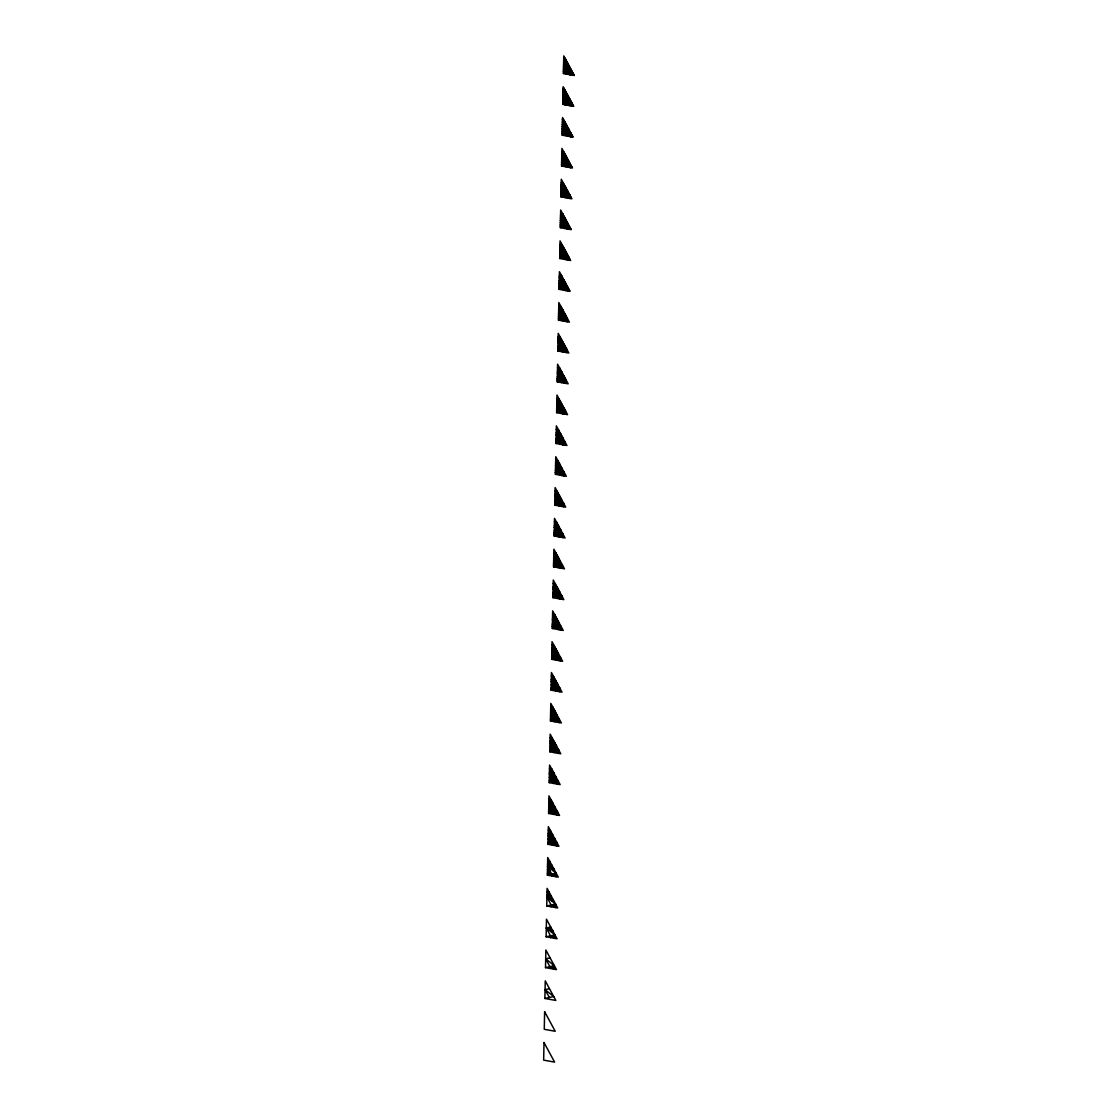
<?xml version="1.0" encoding="UTF-8"?>
<svg xmlns="http://www.w3.org/2000/svg" width="1118" height="1118" viewBox="0 0 1118 1118"><rect width="100%" height="100%" fill="white"/><g stroke="black" fill="none" stroke-linecap="round" stroke-linejoin="round"><path stroke-width="1.5" d="M544.885 998.472L545.249 980.849L555.814 1000.442L544.885 998.472L553.703 996.515L545.067 989.654L549.469 988.689M545.514 967.643L545.864 950.02L556.443 969.599L545.514 967.643L554.318 965.686L554.249 969.208L549.916 966.665L545.682 958.825L550.098 957.846M546.129 936.8L546.478 919.192L557.057 938.771L546.129 936.8L554.933 934.858L554.863 938.379L550.531 935.836L546.297 927.996L550.713 927.018L548.03 929.365L552.823 930.945L551.481 932.119M546.744 905.971L547.093 888.349L557.672 907.942L546.744 905.971L555.562 904.029L555.492 907.55L551.146 904.993L546.926 897.167L551.328 896.189L548.645 898.537L553.438 900.102L552.096 901.276M547.359 875.142L547.708 857.52L558.287 877.113L547.359 875.142L556.177 873.186L556.107 876.722L551.761 874.164L547.54 866.338L551.943 865.36L549.259 867.708L554.053 869.273L552.725 870.447M547.974 844.314L548.337 826.691L558.902 846.284L547.974 844.314L556.792 842.357L556.722 845.879L552.39 843.335L548.155 835.495L552.558 834.531L549.888 836.879L554.682 838.444L553.34 839.618M548.603 813.485L548.952 795.862L559.531 815.441L548.603 813.485L557.407 811.528L557.337 815.05L553.005 812.506L548.77 804.667L553.172 803.688L550.503 806.036L555.297 807.615L553.955 808.789M549.217 782.642L549.567 765.033L560.146 784.612L549.217 782.642L558.022 780.699L557.952 784.221L553.62 781.678L549.385 773.838L553.801 772.859L551.118 775.207L555.912 776.786L554.57 777.96M549.832 751.813L550.182 734.191L560.761 753.784L549.832 751.813L558.651 749.871L558.581 753.392L554.235 750.835L550.014 743.009L554.416 742.031L551.733 744.378L556.526 745.944L555.185 747.117M550.447 720.984L550.797 703.362L561.376 722.955L550.447 720.984L559.266 719.028L559.196 722.563L554.849 720.006L550.629 712.18L555.031 711.202L552.348 713.55L557.141 715.115L555.814 716.289M551.062 690.155L551.426 672.533L561.991 692.126L551.062 690.155L559.88 688.199L559.811 691.721L555.478 689.177L551.244 681.337L555.646 680.373L552.963 682.721L557.77 684.286L556.429 685.46M551.677 659.327L552.04 641.704L562.606 661.283L551.677 659.327L560.495 657.37L560.425 660.892L556.093 658.348L551.859 650.508L556.261 649.53L553.592 651.878L558.385 653.457L557.043 654.631M552.306 628.484L552.655 610.875L563.234 630.454L552.306 628.484L561.11 626.541L561.04 630.063L556.708 627.519L552.474 619.679L556.89 618.701L554.207 621.049L559 622.628L557.658 623.802M552.921 597.655L553.27 580.032L563.849 599.625L552.921 597.655L561.725 595.712L561.655 599.234L557.323 596.677L553.089 588.851L557.505 587.872L554.821 590.22L559.615 591.785L558.273 592.959M553.536 566.826L553.885 549.204L564.464 568.796L553.536 566.826L562.354 564.87L562.284 568.405L557.938 565.848L553.717 558.022L558.12 557.043L555.436 559.391L554.598 557.826L556.778 558.217L560.23 560.957L558.888 562.13M554.151 535.997L554.5 518.375L565.079 537.968L554.151 535.997L562.969 534.041L562.899 537.562L558.567 535.019L554.332 527.179L558.734 526.215L556.051 528.562L555.213 526.983L557.393 527.389L560.845 530.128L559.517 531.302M554.766 505.168L555.129 487.546L565.694 507.125L554.766 505.168L563.584 503.212L563.514 506.733L559.182 504.19L554.947 496.35L559.349 495.372L556.68 497.72L555.828 496.154L558.008 496.546L561.474 499.299L559.936 501.213M555.394 474.325L555.744 456.717L566.323 476.296L555.394 474.325L564.199 472.383L564.129 475.905L559.797 473.361L555.562 465.521L559.964 464.543L557.295 466.891L556.443 465.326L558.637 465.717L562.088 468.47L558.637 469.756L559.21 467.52M556.009 443.497L556.359 425.874L566.938 445.467L556.009 443.497L564.814 441.554L564.744 445.076L560.411 442.518L556.177 434.692L560.593 433.714L557.91 436.062L557.057 434.497L559.252 434.888L562.703 437.627L559.252 438.927L559.825 436.691M556.624 412.668L556.974 395.045L567.553 414.638L556.624 412.668L565.442 410.711L565.373 414.247L561.026 411.69L556.806 403.864L561.208 402.885L558.525 405.233L557.686 403.668L559.866 404.059L563.318 406.798L559.866 408.084L560.439 405.862M557.239 381.839L557.589 364.216L568.168 383.809L557.239 381.839L566.057 379.882L565.987 383.404L561.641 380.861L557.421 373.021L561.823 372.056L559.14 374.404L558.301 372.825L560.481 373.23L563.933 375.969L560.495 377.255L561.068 375.033M557.854 351.01L558.217 333.388L568.783 352.967L557.854 351.01L566.672 349.054L566.602 352.575L562.27 350.032L558.036 342.192L562.438 341.214L559.755 343.561L558.916 341.996L561.096 342.387L564.562 345.141L561.11 346.426L561.683 344.19M558.469 320.167L558.832 302.559L569.397 322.138L558.469 320.167L567.287 318.225L567.217 321.746L562.885 319.203L558.651 311.363L563.053 310.385L560.384 312.733L559.531 311.167L561.725 311.559L565.177 314.312L561.725 315.597L562.298 313.361M559.098 289.338L559.447 271.716L570.026 291.309L559.098 289.338L567.902 287.396L567.832 290.918L569.593 290.526L567.874 289.157L559.126 287.578L562.717 283.273L564.828 283.161L564.255 285.383M559.713 258.51L560.062 240.887L570.641 260.48L559.713 258.51L568.517 256.553L568.447 260.089L570.222 259.697L568.489 258.314L559.741 256.749L563.346 252.444L565.456 252.333L564.883 254.555M560.328 227.681L560.677 210.058L571.256 229.651L560.328 227.681L569.146 225.724L569.076 229.246L570.837 228.855L569.104 227.485L560.37 225.92L563.961 221.616L566.071 221.49L565.498 223.726M560.943 196.852L561.292 179.229L571.871 198.808L560.943 196.852L569.761 194.895L569.691 198.417L571.452 198.026L569.719 196.656L560.984 195.077L564.576 190.773L566.686 190.661L566.113 192.897M561.557 166.009L561.921 148.401L572.486 167.98L561.557 166.009L570.376 164.066L570.306 167.588L572.067 167.197L570.348 165.827L561.599 164.248L565.191 159.944L567.301 159.832L566.728 162.068M562.186 135.18L562.536 117.558L573.115 137.151L562.186 135.18L570.991 133.238L570.921 136.759L572.682 136.368L570.963 134.998L562.214 133.419L565.806 129.115L567.916 129.003L567.343 131.225M562.801 104.351L563.151 86.729L573.73 106.322L562.801 104.351L571.605 102.395L571.536 105.93L573.296 105.539L571.577 104.156L562.829 102.59L566.435 98.286L568.531 98.174L567.972 100.396M563.416 73.522L563.765 55.9L574.345 75.479L563.416 73.522L572.234 71.566L572.164 75.088L573.925 74.696L572.192 73.327L563.444 71.762L567.05 67.457L569.16 67.332L568.587 69.568M549.148 895.798L549.217 892.276L547.023 891.885M549.581 873.773L549.651 870.251L547.471 869.86M549.763 864.969L549.832 861.447L547.638 861.042M550.196 842.944L550.266 839.422L551.607 838.248M550.377 834.14L550.447 830.604L548.267 830.213M550.811 812.115L550.894 808.594L552.222 807.42M548.882 799.384L551.062 799.775L550.992 803.297L552.753 802.906L551.034 801.536L551.915 801.34M551.44 781.272L551.509 777.751L552.851 776.577M549.497 768.555L551.677 768.946L551.607 772.468L553.368 772.077L551.649 770.707L552.53 770.512M552.054 750.444L552.124 746.922L553.466 745.748M550.112 737.726L552.292 738.118L552.222 741.639L553.997 741.248L552.264 739.878L553.144 739.683M552.669 719.615L552.739 716.093L554.081 714.919M550.727 706.883L552.921 707.289L552.851 710.81L554.612 710.419L552.879 709.05L553.759 708.854M551.342 676.055L553.536 676.446L553.466 679.982L555.227 679.59L553.494 678.207L554.374 678.011M551.971 645.226L554.151 645.617L554.081 649.139L555.842 648.747L554.123 647.378L555.003 647.182M552.585 614.397L554.766 614.788L554.696 618.31L556.457 617.919L554.738 616.549L555.618 616.353M553.2 583.568L555.38 583.959L555.311 587.481L557.071 587.09L555.353 585.72L556.233 585.525M553.815 552.725L556.009 553.13L555.939 556.652L557.7 556.261L555.967 554.891L556.848 554.696M556.792 535.41L556.443 531.106L557.784 529.932M554.43 521.896L556.624 522.288L556.554 525.809L558.315 525.432L556.582 524.049L557.463 523.853M557.421 504.581L557.057 500.263L558.399 499.103L558.022 500.584L560.132 500.473L558.217 499.844M555.059 491.068L557.239 491.459L557.169 494.981L558.93 494.589L557.197 493.22L558.078 493.024M558.036 473.739L557.686 469.434L561.124 468.149L560.551 470.385M555.674 460.239L557.854 460.63L557.784 464.152L559.545 463.76L557.826 462.391L558.707 462.195M558.651 442.91L558.301 438.605L561.739 437.32L561.18 439.556M556.289 429.41L558.469 429.801L558.399 433.323L560.16 432.932L558.441 431.562L559.321 431.366M559.266 412.081L558.916 407.777L562.368 406.491L561.795 408.713M556.904 398.567L559.084 398.972L559.014 402.494L560.789 402.103L559.056 400.733L559.936 400.537M559.88 381.252L559.531 376.948L562.983 375.648L562.41 377.884M557.519 367.738L559.713 368.129L559.643 371.651L561.404 371.274L559.671 369.89L560.551 369.695M560.495 350.423L560.146 346.105L563.598 344.819L563.025 347.055M558.972 339.187L558.106 338.67L559.88 337.929L558.134 336.909L560.328 337.301L560.258 340.822L562.019 340.431L560.286 339.061L561.166 338.866M561.124 319.58L560.761 315.276L564.213 313.99L563.64 316.226M559.587 308.344L558.721 307.841L560.495 307.101L558.762 306.08L560.943 306.472L560.873 309.993L562.634 309.602L560.915 308.233L561.795 308.037M561.739 288.751L561.39 284.447L559.196 284.056L560.957 283.665L559.238 282.295L560.118 282.099M560.202 277.516L559.335 277.012L561.11 276.272L559.377 275.252L561.557 275.643L561.488 279.165L563.248 278.773L561.529 277.404L562.41 277.208M562.354 257.923L562.005 253.618L559.811 253.227L561.585 252.836L559.852 251.466L560.733 251.27M563.528 251.704L562.955 253.926L566.407 252.64L562.955 249.901L562.172 244.814L559.992 244.409L561.725 245.429L559.95 246.17L560.831 246.687M562.969 227.094L562.62 222.789L560.439 222.384L562.2 222.007L560.467 220.623L561.348 220.428M561.446 215.858L560.579 215.341L562.34 214.6L560.607 213.58L562.801 213.971L562.731 217.493L567.022 221.811L563.584 223.097L564.143 220.861M563.584 196.265L563.234 191.947L561.054 191.555L566.491 191.402M562.061 185.015L561.194 184.512L562.955 183.771L561.222 182.751L563.416 183.142L564.185 188.229L567.637 190.982L564.199 192.268L564.772 190.032M562.675 154.186L561.809 153.683L563.584 152.942L561.851 151.922L564.031 152.314L564.8 157.4L568.265 160.153L564.814 161.439L565.387 159.203M563.374 119.137L562.494 119.319L564.227 120.702L562.466 121.093L564.646 121.485L565.428 126.572L568.88 129.311L565.428 130.61L566.001 128.374M564.003 88.294L563.109 88.49L564.842 89.859L563.081 90.251L565.261 90.656L566.043 95.743L569.495 98.482L566.043 99.768L566.616 97.545M564.618 57.465L563.738 57.661L565.456 59.03L563.696 59.422L565.89 59.813L566.658 64.914L570.11 67.653L566.658 68.939L567.231 66.703M549.874 968.426L549.916 966.665L554.29 967.447M550.503 937.597L550.531 935.836L554.905 936.618M551.118 906.754L551.146 904.993L555.52 905.79M551.733 875.925L551.761 874.164M552.348 845.096L552.39 843.335L555.059 840.988L548.086 839.031M552.963 814.267L553.005 812.506L555.688 810.159L548.7 808.188M553.592 783.438L553.62 781.678L556.303 779.33L549.315 777.359M554.207 752.596L554.235 750.835L556.918 748.487L549.93 746.531M554.821 721.767L554.849 720.006L557.533 717.658L550.559 715.702M555.436 690.938L555.478 689.177L558.148 686.829L551.174 684.873M569.803 104.91L569.355 105.525L568.07 103.89L567.175 105.134L567.203 103.373L562.969 95.547L567.385 94.569L562.941 97.308L563.779 98.873M570.418 74.067L569.97 74.696L568.685 73.047L567.79 74.305L567.818 72.544L563.598 64.704L568 63.74L563.556 66.465L564.408 68.044M555.688 744.378L554.808 744.574L554.835 742.813L553.075 743.204L556.526 745.944M556.303 713.55L555.422 713.745L555.45 711.984L553.689 712.376L557.141 715.115M556.918 682.721L556.037 682.916L556.065 681.155L554.304 681.547L557.77 684.286M557.533 651.892L556.652 652.087L556.694 650.327L554.933 650.704L558.385 653.457M558.148 621.049L557.267 621.245L557.309 619.484L555.548 619.875L559 622.628M558.776 590.22L557.896 590.416L557.924 588.655L556.163 589.046L559.615 591.785M559.391 559.391L558.511 559.587L558.539 557.826L555.017 558.609M560.006 528.562L559.126 528.758L559.154 526.997L555.632 527.78M560.621 497.734L559.741 497.929L559.783 496.168L556.247 496.937M561.236 466.891L560.356 467.086L560.398 465.326L556.862 466.108M563.626 413.227L563.179 413.842L561.893 412.207L560.998 413.45L561.026 411.69L563.71 409.342L563.738 407.581L560.062 407.343M567.623 69.26L567.399 71.762L564.8 69.875M568.196 67.024L568.419 64.523L564.897 65.291M568.741 101.458L566.812 100.83L567.008 100.089M567.581 97.853L567.804 95.351L564.283 96.134M572.458 103.974L570.669 105.413L568.545 102.199L568.922 100.718L566.812 100.83M568.112 132.287L566.197 131.658L566.393 130.918M566.966 128.682L567.189 126.18L563.654 126.963M571.843 134.803L570.054 136.242L567.93 133.028L568.307 131.547L566.197 131.658M567.497 163.116L565.582 162.487L565.778 161.747M566.337 159.525L566.574 157.009L563.039 157.792M571.228 165.632L569.439 167.071L567.315 163.871L567.692 162.376L565.582 162.487M566.882 193.959L564.967 193.33L565.149 192.576M565.722 190.353L565.946 187.838L562.424 188.621M570.599 196.461L568.824 197.914L566.686 194.7L567.078 193.204L564.967 193.33M566.267 224.788L564.352 224.159L564.534 223.418M565.107 221.182L565.331 218.681L561.809 219.449M569.984 227.289L568.21 228.743L566.071 225.529L566.449 224.047L564.352 224.159M565.652 255.617L563.724 254.988L563.919 254.247M564.492 252.011L564.716 249.51L561.194 250.292M569.369 258.132L567.581 259.572L565.456 256.357L565.834 254.876L563.724 254.988M562.913 282.533L562.34 284.769L566.211 284.252L566.183 286.012L563.5 288.36L563.458 290.121L564.366 288.877L565.652 290.526L566.099 289.897M565.023 286.446L563.109 285.817L563.304 285.076M563.877 282.84L564.101 280.339L560.579 281.121M568.755 288.961L566.966 290.401L564.842 287.186L565.219 285.705L563.109 285.817M564.408 317.274L562.494 316.646L562.689 315.905M563.262 313.683L563.486 311.167L559.95 311.95M564.716 315.29L567.259 319.986L566.351 321.229L564.227 318.029L564.604 316.534L562.494 316.646M563.793 348.117L561.879 347.488L562.061 346.734M562.634 344.512L562.857 341.996L559.335 342.779M564.101 346.119L566.63 350.814L565.736 352.072L563.598 348.858L563.989 347.363L561.879 347.488M563.179 378.946L561.264 378.317L561.446 377.577M562.019 375.341L562.242 372.839L558.721 373.608M563.486 376.948L566.015 381.643L565.121 382.901L562.983 379.687L563.374 378.205L561.264 378.317M562.564 409.775L560.635 409.146L560.831 408.405M561.404 406.169L561.627 403.668L558.106 404.45M561.949 440.604L560.02 439.975L560.216 439.234M560.789 436.998L561.012 434.497L557.491 435.279M561.32 471.433L559.405 470.804L559.601 470.063M560.705 502.275L558.79 501.647L558.986 500.892M560.09 533.104L558.175 532.475L558.357 531.735M559.475 563.933L557.561 563.304L557.742 562.564M558.86 594.762L556.932 594.133L557.127 593.392M558.231 625.591L556.317 624.962L556.512 624.221M557.616 656.434L555.702 655.805L555.898 655.05M557.002 687.263L555.087 686.634L555.269 685.893M556.387 718.091L554.472 717.463L554.654 716.722M555.772 748.92L553.843 748.291L554.039 747.551M555.157 779.749L553.228 779.12L553.424 778.38M564.534 61.7L563.668 61.183L564.562 59.939M566.169 67.653L563.626 62.943L565.89 59.813M564.939 62.832L566.728 61.378M564.352 70.504L563.486 70.001L564.394 68.743M564.772 71.636L565.666 70.392L569.537 69.889L569.16 71.37L571.284 74.585L573.073 73.131M569.551 73.564L571.354 71.762L563.514 68.226L568.964 68.086M563.905 92.528L563.039 92.011L563.947 90.768M565.54 98.482L563.011 93.772L565.261 90.656M564.324 93.66L566.113 92.221M563.738 101.333L562.871 100.83L563.765 99.572M564.157 102.479L565.932 101.025M568.936 104.393L570.725 102.59L562.899 99.069L568.349 98.915M563.29 123.357L562.424 122.854L563.332 121.596M564.925 129.311L562.396 124.615L564.646 121.485M563.71 124.489L565.498 123.05M563.123 132.162L562.256 131.658L563.151 130.401M563.528 133.308L565.317 131.854M568.321 135.222L570.11 133.433L562.284 129.898L567.734 129.744M567.008 135.348L569.188 135.739M561.809 153.683L562.717 152.425M564.311 160.14L561.781 155.444L564.031 152.314M563.095 155.332L564.87 153.879M562.494 163.004L561.627 162.487L562.536 161.244M562.913 164.136L564.702 162.683M567.706 166.065L569.495 164.262L561.669 160.726L567.106 160.573M566.379 166.177L568.573 166.568M561.194 184.512L562.088 183.254M563.696 190.968L561.152 186.273L563.416 183.142M562.48 186.161L564.255 184.708M561.879 193.833L561.012 193.316L561.921 192.072M562.298 194.965L563.206 193.721L562.34 193.204M567.092 196.894L568.88 195.091L566.686 194.7L563.234 191.947L568.908 193.33M565.764 197.006L567.958 197.397M560.579 215.341L561.474 214.097M567.022 221.811L562.228 220.246L560.537 217.102L562.801 213.971M561.851 216.99L563.64 215.536M561.264 224.662L560.398 224.159L561.306 222.901M561.683 225.794L562.578 224.55L561.711 224.033M566.463 227.723L568.265 225.92L566.071 225.529L562.62 222.789L568.293 224.159M565.149 227.834L567.329 228.226M559.95 246.17L560.859 244.926M566.407 252.64L561.613 251.075L559.922 247.93L562.172 244.814M560.649 255.491L559.783 254.988L560.677 253.73M561.068 256.637L561.963 255.379L561.096 254.862M565.848 258.551L567.637 256.749L565.456 256.357L562.005 253.618L567.678 254.988M564.534 258.663L566.714 259.069M559.335 277.012L560.244 275.755M561.557 275.643L559.307 278.773L563.682 279.556L560.998 281.904L560.146 280.339L562.34 280.73L565.792 283.469L564.45 284.643L562.536 284.014M560.034 286.32L559.168 285.817L560.062 284.559M560.439 287.466L561.348 286.208L560.481 285.705M565.233 289.38L567.022 287.592L564.842 287.186L561.39 284.447L567.064 285.831M558.721 307.841L559.629 306.584M560.943 306.472L558.693 309.602L563.053 310.385M559.419 317.163L558.539 316.646L559.447 315.402M559.866 316.534L560.733 317.037L558.958 317.778L560.691 318.798L559.363 319.972L558.511 318.406L560.761 315.276L566.449 316.66M559.825 318.295L560.733 317.037M564.618 320.223L566.407 318.42L558.581 314.885L560.342 314.493L558.623 313.124L559.503 312.928M563.304 320.335L565.484 320.726M558.106 338.67L559.014 337.412M560.328 337.301L558.064 340.431L562.438 341.214M558.79 347.991L557.924 347.474L558.832 346.231M559.252 347.363L560.118 347.88L558.343 348.62L560.076 349.641L558.734 350.814L557.896 349.235L560.146 346.105L565.82 347.488M559.21 349.123L560.118 347.88M564.003 351.052L565.792 349.249L563.598 348.858L560.146 346.105L557.966 345.714L559.699 346.734L557.924 347.474M562.675 351.164L564.87 351.555M559.713 368.129L557.449 371.26L561.823 372.056M558.175 378.82L557.309 378.317L558.217 377.059M558.623 378.191L559.503 378.709L557.728 379.449L559.461 380.469L558.12 381.643L557.281 380.078L559.531 376.948L565.205 378.317M558.595 379.952L559.503 378.709M563.388 381.881L565.177 380.078L562.983 379.687L559.531 376.948L557.351 376.556L559.084 377.563L557.309 378.317M562.061 381.993L564.255 382.384M559.084 398.972L556.834 402.103L561.208 402.885M557.561 409.649L556.694 409.146L557.602 407.888M558.008 409.02L558.874 409.537L557.113 410.278L558.846 411.298L557.505 412.472L556.652 410.907L558.916 407.777L564.59 409.146M557.98 410.795L558.874 409.537M562.759 412.71L564.562 410.907L565.401 412.486L564.492 413.73L562.787 411.298M558.469 429.801L556.219 432.932L560.593 433.714M556.946 440.478L556.079 439.975L556.974 438.717M557.393 439.863L558.259 440.366L556.498 441.107L558.231 442.127L556.89 443.301L556.037 441.736L558.301 438.605L563.095 440.171L560.411 442.518L560.384 444.279L561.278 443.035L562.564 444.684L563.011 444.056M557.365 441.624L558.259 440.366M562.144 443.539L563.933 441.75L564.786 443.315L563.877 444.559L562.172 442.127M557.854 460.63L555.604 463.76L559.964 464.543M556.331 471.321L555.464 470.804L556.359 469.56M556.778 470.692L557.644 471.195L555.87 471.936L557.602 472.956L556.275 474.13L555.422 472.565L557.686 469.434L562.48 471.013L559.797 473.361L559.755 475.122L560.663 473.864L561.949 475.513L562.396 474.884M556.736 472.453L557.644 471.195M561.529 474.381L563.318 472.579L564.171 474.144L563.262 475.388L561.557 472.97M557.239 491.459L554.975 494.589L559.349 495.372M555.702 502.15L554.835 501.633L555.744 500.389M556.163 501.521L557.03 502.038L555.255 502.779L556.988 503.799L555.646 504.973L554.808 503.393L557.057 500.263L561.851 501.842L559.182 504.19L559.14 505.951L560.048 504.693L561.334 506.342L561.781 505.713M556.121 503.282L557.03 502.038M560.915 505.21L562.703 503.407L563.542 504.973L562.647 506.23L560.943 503.799M556.624 522.288L554.36 525.418L558.734 526.215M555.087 532.979L554.221 532.475L555.129 531.218M555.548 532.35L556.415 532.867L554.64 533.607L556.373 534.628L555.031 535.801L554.193 534.236L556.443 531.106L561.236 532.671L558.567 535.019L558.525 536.78L559.433 535.522L560.705 537.171L561.166 536.542M555.506 534.111L556.415 532.867M560.3 536.039L562.088 534.236L562.927 535.801L562.033 537.059L560.328 534.628M556.009 553.13L553.745 556.261L558.12 557.043M554.472 563.807L553.606 563.304L554.514 562.047M553.606 563.304L555.38 562.564L553.648 561.543L555.828 561.935L555.758 565.456L554.416 566.63L553.578 565.065L557.169 560.761M559.671 566.868L561.474 565.065L562.312 566.644L561.418 567.888L559.699 565.456M558.357 566.98L560.537 567.385M555.38 583.959L553.13 587.09L557.505 587.872M553.857 594.636L552.991 594.133L553.885 592.875M552.991 594.133L554.752 593.392L553.019 592.372L555.213 592.764L555.143 596.285L553.801 597.459L552.949 595.894L556.554 591.59M559.056 597.697L560.845 595.908L561.697 597.473L560.789 598.717L559.084 596.285M557.742 597.823L559.922 598.214M554.766 614.788L552.516 617.919L556.89 618.701M553.242 625.479L552.376 624.962L553.27 623.718M552.376 624.962L554.137 624.221L552.404 623.201L554.598 623.592L554.528 627.114L553.186 628.288L552.334 626.723L555.926 622.419M557.127 628.651L559.307 629.043M554.151 645.617L551.901 648.747L556.261 649.53M551.789 654.03L553.969 654.435L553.899 657.957L552.571 659.131L551.719 657.552L555.311 653.261M556.512 659.48L558.693 659.872M553.536 676.446L551.272 679.576L555.646 680.373M555.087 686.634L557.197 686.522L556.806 688.003L553.354 685.264L553.284 688.786L551.943 689.96L551.104 688.395L554.696 684.09M552.921 707.289L550.657 710.419L555.031 711.202M552.292 738.118L550.042 741.248L554.416 742.031M551.677 768.946L549.427 772.077L553.801 772.859M551.062 799.775L548.812 802.906L553.172 803.688M550.447 830.604L548.183 833.735L552.558 834.531M549.832 861.447L547.568 864.577L551.943 865.36M549.651 870.251L547.401 873.382L556.135 874.961M549.217 892.276L546.954 895.406L551.328 896.189M565.177 73.131L565.596 73.914L566.938 72.74L567.79 74.305M564.562 103.96L564.981 104.743L566.323 103.569L567.175 105.134M562.396 124.615L566.756 125.398L562.326 128.137L563.165 129.702M561.781 155.444L566.141 156.227L561.697 158.966L562.55 160.531M561.152 186.273L565.526 187.055L561.082 189.794L561.935 191.36M563.206 193.721L561.432 194.462L563.165 195.482L561.823 196.656L560.984 195.077M562.228 220.246L564.911 217.898L560.537 217.102M562.578 224.55L560.817 225.291L562.55 226.311L561.208 227.485L560.37 225.92M562.102 248.336L560.761 249.51L562.955 249.901L562.578 251.382L565.568 251.075M561.613 251.075L564.297 248.727L559.922 247.93M561.963 255.379L560.202 256.12L561.935 257.14L560.593 258.314L559.741 256.749M561.348 286.208L559.573 286.949L561.32 287.969L559.978 289.143L559.126 287.578M558.469 627.128L558.888 627.911L560.23 626.737L561.082 628.302L552.334 626.723M557.854 657.957L558.273 658.74L559.615 657.566L560.467 659.131L551.719 657.552M557.239 688.786L557.658 689.568L559 688.395L559.839 689.96L551.104 688.395M556.624 719.615L557.043 720.397L558.385 719.223L559.224 720.803L550.489 719.223L552.739 716.093L556.191 718.832L556.582 717.351L554.472 717.463M563.668 61.183L565.428 60.442L563.696 59.422M563.486 70.001L565.261 69.246L563.514 68.226M563.039 92.011L564.814 91.271L563.081 90.251M562.871 100.83L564.632 100.089L562.899 99.069M562.424 122.854L564.199 122.114L562.466 121.093M562.256 131.658L564.017 130.918L562.284 129.898M561.627 162.487L563.402 161.747L561.669 160.726M561.012 193.316L562.787 192.576L561.054 191.555M560.398 224.159L562.172 223.404L560.439 222.384M559.783 254.988L561.543 254.247L559.811 253.227M559.168 285.817L560.929 285.076L559.196 284.056M558.539 316.646L560.314 315.905L558.581 314.885M556.694 409.146L558.469 408.405L556.722 407.385L558.916 407.777L562.368 410.516L562.745 409.034L560.635 409.146M556.079 439.975L557.84 439.234L556.107 438.214L558.301 438.605L561.753 441.344L562.13 439.863L560.02 439.975M555.464 470.804L557.225 470.063L555.492 469.043L557.686 469.434L561.138 472.187L561.515 470.692L559.405 470.804M554.835 501.633L556.61 500.892L554.877 499.872L557.057 500.263L560.523 503.016L560.901 501.521L558.79 501.647M554.221 532.475L555.995 531.721L554.262 530.715L556.443 531.106L559.894 533.845L560.286 532.364L558.175 532.475M564.045 63.726L567.581 62.957L564.981 61.071M569.272 66.088L566.281 66.395L566.658 64.914L564.478 64.509L565.806 63.335L564.073 62.315L565.848 61.574L566.7 63.139M571.382 70.001L567.818 72.544L572.164 75.088M563.877 72.544L570.921 70.979M565.596 73.914L567.357 73.522M571.773 72.544L570.012 72.936L571.745 73.956M563.43 94.569L566.952 93.786L564.366 91.9M568.643 96.917L565.666 97.224L566.043 95.743L563.849 95.351L565.191 94.178L563.458 93.157L565.233 92.417L566.071 93.982M570.767 100.83L567.203 103.373L571.536 105.93M563.262 103.373L566.784 102.59L564.185 100.704M568.545 102.199L570.306 101.808M564.981 104.743L566.742 104.351M571.158 103.373L569.383 103.764L571.13 104.785M562.815 125.398L566.337 124.615L563.751 122.728M568.741 136.368L567.455 134.719L566.546 135.963L566.588 134.202L562.354 126.376L566.756 125.398M568.028 127.745L565.037 128.053L565.428 126.572L563.234 126.18L564.576 125.006L562.843 123.986L564.618 123.246L565.456 124.811M570.152 131.658L566.588 134.202L570.921 136.759M562.634 134.202L566.169 133.419L563.57 131.547M567.93 133.028L569.691 132.637M570.529 134.216L568.769 134.607L570.501 135.613M562.2 156.227L565.722 155.444L563.123 153.557M568.126 167.197L566.84 165.548L565.932 166.806L565.974 165.045L561.739 157.205L566.141 156.227M567.413 158.574L564.422 158.896L564.8 157.4L562.62 157.009L563.961 155.835L562.228 154.815L563.989 154.074L564.842 155.64M569.523 162.501L565.974 165.045L570.306 167.588M562.019 165.031L565.54 164.248L562.955 162.376M567.315 163.871L569.076 163.48M569.914 165.045L568.154 165.436L569.887 166.456M561.585 187.055L565.107 186.273L562.508 184.4M567.497 198.026L566.225 196.377L565.317 197.634L565.359 195.874L561.124 188.034L565.526 187.055M566.798 189.417L563.807 189.725L564.185 188.229L562.005 187.838L563.346 186.664L561.613 185.644L563.374 184.903L564.227 186.468M561.404 195.86L563.165 195.482M566.686 194.7L568.461 194.308M569.3 195.874L567.539 196.265L569.272 197.285M560.957 217.884L564.492 217.116L561.893 215.229M566.882 228.855L565.596 227.206L564.702 228.463L564.73 226.702L560.509 218.862L564.911 217.898M566.183 220.246L563.192 220.553L563.57 219.072L561.39 218.667L562.731 217.493L560.984 216.473L562.759 215.732L563.612 217.311M560.789 226.702L562.55 226.311M566.071 225.529L567.832 225.137M568.685 226.702L566.924 227.094L568.657 228.114M562.983 248.14L562.144 246.575L563.025 246.379M560.342 248.727L563.863 247.944L562.144 246.575M566.267 259.683L564.981 258.048L564.087 259.292L564.115 257.531L559.88 249.705L564.297 248.727M560.174 257.531L561.935 257.14M565.456 256.357L567.217 255.966M568.07 257.531L566.309 257.923L568.042 258.943M567.832 290.918L563.5 288.36L559.266 280.534L563.682 279.556M564.939 281.904L561.949 282.211L561.907 279.947M559.545 288.36L561.32 287.969M564.842 287.186L566.602 286.809M567.455 288.374L565.68 288.765L567.413 289.772M564.324 312.733L561.334 313.054L561.292 310.776M558.93 319.189L560.691 318.798M564.227 318.029L565.987 317.638M566.826 319.203L565.065 319.594L566.798 320.614M563.71 343.575L560.719 343.883L560.677 341.605M558.315 350.032L560.076 349.641M563.598 348.858L565.373 348.467M566.211 350.032L564.45 350.423L566.183 351.443M563.095 374.404L560.104 374.712L560.062 372.448M557.7 380.861L559.461 380.469M562.983 379.687L564.744 379.295M565.596 380.861L563.835 381.252L565.568 382.272M562.48 405.233L559.489 405.541L559.447 403.277M557.085 411.69L558.846 411.298M564.981 411.69L563.22 412.081L564.953 413.101M561.851 436.062L558.874 436.369L558.832 434.105M556.471 442.518L558.231 442.127M564.366 442.532L562.592 442.924L564.338 443.944M555.842 473.347L557.602 472.956M563.738 473.361L561.977 473.752L563.71 474.773M555.227 504.19L556.988 503.799M563.123 504.19L561.362 504.581L563.095 505.602M554.612 535.019L556.373 534.628M562.508 535.019L560.747 535.41L562.48 536.43M553.997 565.848L556.177 566.239M561.893 565.848L560.132 566.239L561.865 567.259M553.382 596.677L555.562 597.068M561.278 596.691L559.517 597.082L561.25 598.102M552.753 627.505L554.947 627.897M558.888 627.911L560.649 627.519M552.138 658.348L554.332 658.74M558.273 658.74L560.034 658.348M551.523 689.177L553.703 689.568M557.658 689.568L559.419 689.177M557.043 720.397L558.804 720.006M557.561 563.304L559.657 563.192L559.279 564.674L555.828 561.935L560.621 563.5L557.938 565.848L557.91 567.609L558.804 566.365L560.09 568M556.932 594.133L559.042 594.021L558.665 595.503L555.213 592.764L560.006 594.329L557.323 596.677L557.295 598.437L558.189 597.194L559.475 598.843M556.317 624.962L558.427 624.85L558.05 626.346L554.598 623.592L559.391 625.172L556.708 627.519L556.666 629.28L557.575 628.023L558.86 629.672M555.702 655.805L557.812 655.679L557.435 657.174L553.969 654.435L558.776 656L556.093 658.348L556.051 660.109L556.96 658.851L558.245 660.5M553.843 748.291L555.953 748.18L555.576 749.661L552.124 746.922L549.86 750.052L558.609 751.631M553.228 779.12L555.339 779.008L554.961 780.504L551.509 777.751L549.245 780.881L557.994 782.46M563.626 62.943L568 63.74M563.011 93.772L567.385 94.569M558.511 318.406L567.259 319.986M557.896 349.235L566.63 350.814M557.281 380.078L566.015 381.643M556.652 410.907L565.401 412.486M556.037 441.736L564.786 443.315M555.422 472.565L564.171 474.144M554.808 503.393L563.542 504.973M554.193 534.236L562.927 535.801M553.578 565.065L562.312 566.644M552.949 595.894L561.697 597.473M557.379 813.289L548.631 811.71L550.894 808.594L554.346 811.333M556.75 844.118L548.016 842.553L550.266 839.422L553.731 842.161M566.463 65.655L568.391 66.283L567.539 64.718M570.11 67.653L565.317 66.088L565.289 67.849L563.556 66.465M566.854 68.198L570.529 68.436L570.501 70.196L565.708 68.631L566.057 72.936M569.355 70.63L567.427 70.001L568.279 71.566M565.848 96.483L567.762 97.112L566.924 95.547M569.495 98.482L564.702 96.917L564.66 98.677L562.941 97.308M566.239 99.027L569.914 99.264L569.887 101.025L565.093 99.46L565.442 103.764M565.233 127.312L567.147 127.941L566.309 126.376M568.88 129.311L564.087 127.745L564.045 129.506L562.326 128.137M565.624 129.856L569.3 130.093L569.272 131.854L564.478 130.289L564.828 134.593M564.618 158.141L566.533 158.77L565.694 157.205M568.265 160.153L563.472 158.574L563.43 160.335L561.697 158.966M565.009 160.699L568.685 160.936L568.643 162.697L563.849 161.118L564.213 165.422M564.003 188.984L565.918 189.613L565.065 188.034M567.637 190.982L562.843 189.403L562.815 191.164L561.082 189.794M564.38 191.527L568.07 191.765L568.028 193.526L565.359 195.874L569.691 198.417M563.374 219.813L565.303 220.442L564.45 218.876M563.961 221.616L565.876 222.244M563.765 222.356L567.455 222.594L567.413 224.355L564.73 226.702L569.076 229.246M562.759 250.642L564.688 251.27L563.835 249.705M563.346 252.444L565.261 253.073M563.151 253.185L566.826 253.423L566.798 255.183L564.115 257.531L568.447 260.089M562.144 281.47L564.059 282.099L563.22 280.534M560.998 281.904L565.792 283.469M562.717 283.273L564.646 283.902M561.529 312.299L563.444 312.928L562.606 311.363M560.384 312.733L565.177 314.312M562.102 314.102L564.031 314.731M561.921 314.857L565.596 315.094L565.568 316.855L562.885 319.203L562.843 320.964L563.751 319.706L565.037 321.355M560.915 343.142L562.829 343.771L561.977 342.192M559.755 343.561L564.562 345.141M561.488 344.945L563.402 345.56M561.292 345.686L564.981 345.923L564.939 347.684L562.27 350.032L562.228 351.793L563.137 350.535L564.408 352.184M560.3 373.971L562.214 374.6L561.362 373.035M559.14 374.404L563.933 375.969M560.873 375.774L562.787 376.403M560.677 376.514L564.366 376.752L564.324 378.513L561.641 380.861L561.613 382.622L562.508 381.364L563.793 383.013M559.671 404.8L561.599 405.429L560.747 403.864M558.525 405.233L563.318 406.798M560.258 406.603L562.172 407.231M559.056 435.629L560.97 436.258L560.132 434.692M557.91 436.062L562.703 437.627M559.643 437.431L561.557 438.06M559.447 438.172L561.362 438.801M557.295 466.891L562.088 468.47M559.014 468.26L560.943 468.889M558.832 469.015L560.747 469.63M556.68 497.72L561.474 499.299M556.051 528.562L560.845 530.128M555.436 559.391L560.23 560.957M568.237 73.676L569.97 74.696M567.623 104.505L569.355 105.525M563.919 289.506L565.652 290.526M561.446 412.821L563.179 413.842M560.831 443.664L562.564 444.684M560.216 474.493L561.949 475.513M559.587 505.322L561.334 506.342M558.972 536.151L560.705 537.171M563.598 64.704L572.234 71.566M562.969 95.547L571.605 102.395M562.354 126.376L570.991 133.238M561.739 157.205L570.376 164.066M561.124 188.034L569.761 194.895M560.509 218.862L569.146 225.724M559.88 249.705L568.517 256.553M559.266 280.534L567.902 287.396M558.651 311.363L567.287 318.225M558.036 342.192L566.672 349.054M557.421 373.021L566.057 379.882M556.806 403.864L565.442 410.711M556.177 434.692L564.814 441.554M555.562 465.521L564.199 472.383M554.947 496.35L563.584 503.212M554.332 527.179L562.969 534.041M553.717 558.022L562.354 564.87M553.089 588.851L561.725 595.712M552.474 619.679L561.11 626.541M551.859 650.508L560.495 657.37M551.244 681.337L559.88 688.199M550.629 712.18L559.266 719.028M550.014 743.009L558.651 749.871M552.46 774.033L555.912 776.786M549.385 773.838L558.022 780.699M551.845 804.862L555.297 807.615M548.77 804.667L557.407 811.528M551.216 835.705L554.682 838.444M548.155 835.495L556.792 842.357M550.601 866.534L554.053 869.273M547.54 866.338L556.177 873.186M549.986 897.363L553.438 900.102M546.926 897.167L555.562 904.029M549.371 928.192L552.823 930.945M546.297 927.996L554.933 934.858M545.682 958.825L554.318 965.686M563.738 57.661L564.576 59.226M569.649 68.631L573.045 74.892M566.519 71.957L565.666 70.392L563.905 71.133L565.638 72.153L564.297 73.327L563.444 71.762M563.109 88.49L563.961 90.055M569.034 99.46L572.416 105.735M565.904 102.786L565.051 101.221L563.29 101.962L565.023 102.982L563.682 104.156L562.829 102.59M562.494 119.319L563.346 120.898M568.419 130.289L571.801 136.564M565.289 133.615L564.436 132.05L562.661 132.79L564.394 133.811L563.067 134.985L562.214 133.419M567.804 161.132L571.186 167.393M564.66 164.444L563.821 162.879L562.047 163.619L563.779 164.639L562.438 165.813L561.599 164.248M567.189 191.961L570.571 198.221M566.574 222.789L569.956 229.05M560.467 220.623L561.32 222.202M565.946 253.618L569.328 259.893M559.852 251.466L560.691 253.031M561.529 277.404L562.368 278.969M565.331 284.447L568.713 290.722M559.238 282.295L560.076 283.86M560.915 308.233L561.753 309.798M558.623 313.124L559.461 314.689M560.286 339.061L561.138 340.627M559.671 369.89L560.523 371.469M559.056 400.733L559.908 402.298M562.857 407.777L563.71 409.342M558.441 431.562L559.279 433.127M557.826 462.391L558.665 463.956M559.517 465.521L560.356 467.086M558.203 464.934L558.637 465.717M557.197 493.22L558.05 494.785M558.902 496.35L559.741 497.929M557.589 495.763L558.008 496.546M556.582 524.049L557.435 525.628M558.273 527.193L559.126 528.758M556.974 526.606L557.393 527.389M555.967 554.891L556.82 556.457M557.658 558.022L558.511 559.587M556.359 557.435L556.778 558.217M555.353 585.72L556.191 587.285M557.043 588.851L557.896 590.416M554.738 616.549L555.576 618.114M556.429 619.679L557.267 621.245M554.123 647.378L554.961 648.943M555.814 650.508L556.652 652.087M553.494 678.207L554.346 679.786M555.185 681.351L556.037 682.916M552.879 709.05L553.731 710.615M554.57 712.18L555.422 713.745M552.264 739.878L553.117 741.444M553.955 743.009L554.808 744.574M551.649 770.707L552.488 772.272M551.034 801.536L551.873 803.101M545.067 989.654L549.301 997.494M544.005 1042.521L543.655 1060.13L554.584 1062.1L544.005 1042.521M544.62 1011.678L544.27 1029.301L555.199 1031.271L544.62 1011.678"/></g></svg>
